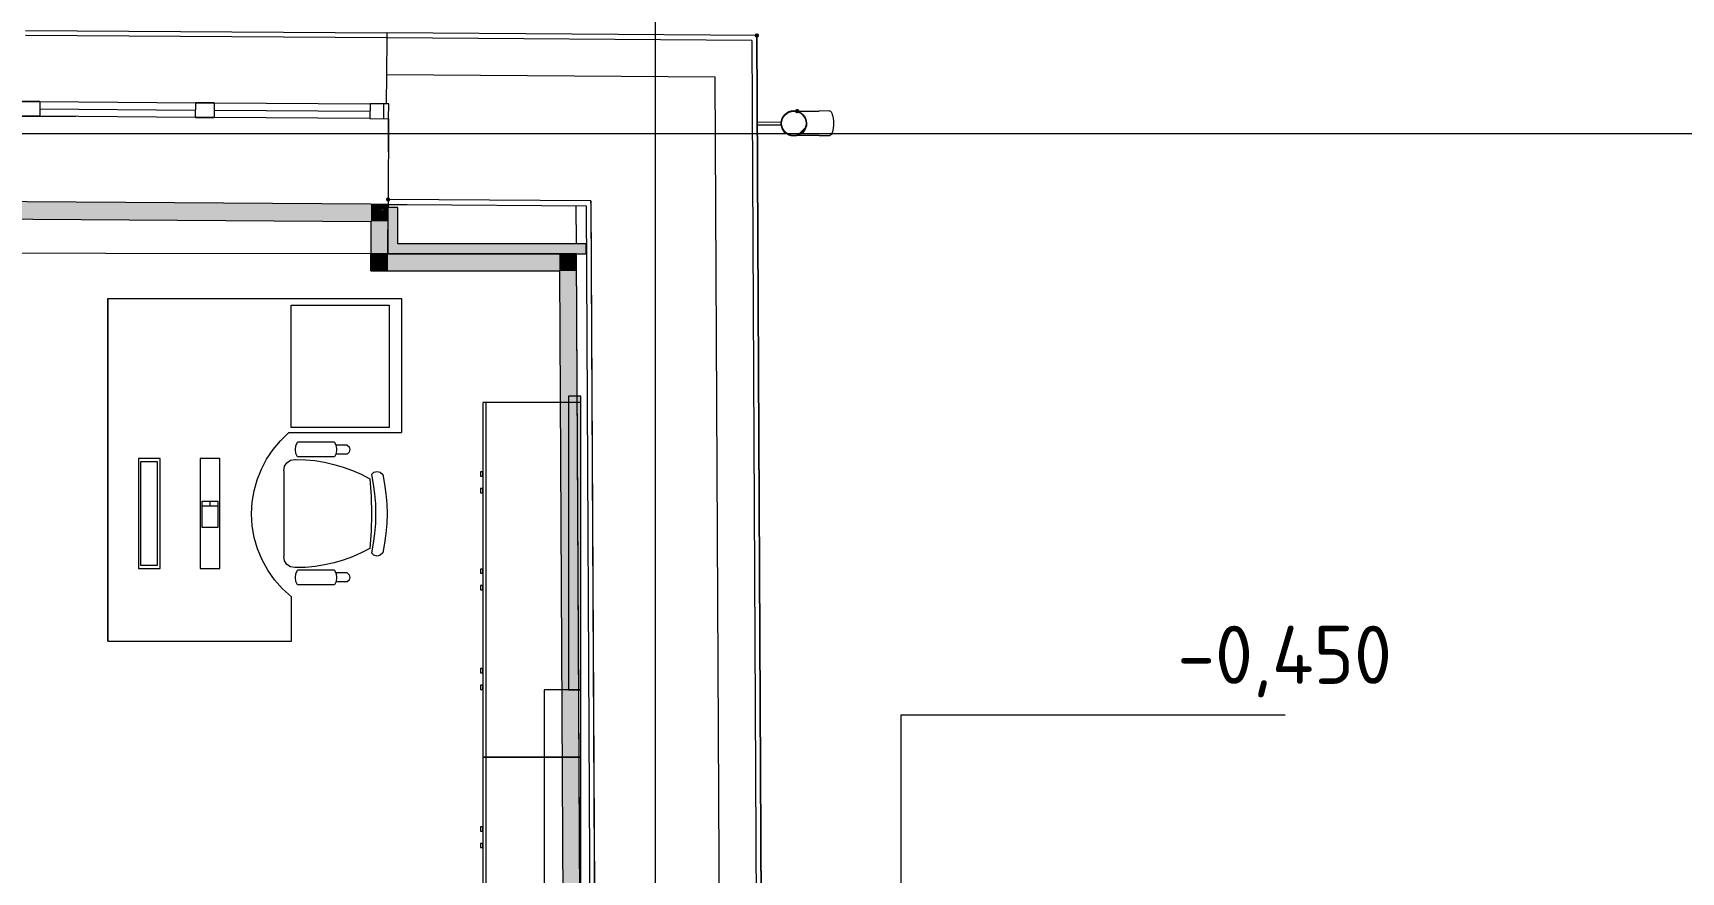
# Model space of a CAD drawing. Header units: millimetres. Extents: x -546 to 1681, y -650 to 1730.
# Drawn here: x 308.3 to 375.6, y 688.2 to 722.5 of the extents above; entities that cross this region are included whole.
import ezdxf

# ---------------------------------------------------------------- set-up
doc = ezdxf.new("R2010")
doc.units = ezdxf.units.MM

msp = doc.modelspace()

# ---------------------------------------------------------------- hatches: boundary and pattern name
h = msp.add_hatch(color=7)
h.dxf.hatch_style = 2
h.paths.add_polyline_path([(337.819, 722.284), (337.882, 722.31), (337.909, 722.374), (337.882, 722.437), (337.819, 722.464), (337.809, 722.464), (337.745, 722.437), (337.719, 722.374), (337.745, 722.31), (337.809, 722.284)])
h = msp.add_hatch(color=7)
h.dxf.hatch_style = 2
h.paths.add_polyline_path([(339.455, 719.374), (339.391, 719.347), (339.365, 719.284), (339.391, 719.22), (339.455, 719.194), (339.468, 719.194), (339.531, 719.22), (339.558, 719.284), (339.531, 719.347), (339.468, 719.374)])
at = {"true_color": 0xf1d696}
h = msp.add_hatch(color=41, dxfattribs=at)
h.dxf.hatch_style = 2
h.paths.add_polyline_path([(278.647, 715.772), (322.057, 715.481), (322.056, 714.781), (278.647, 715.072)])
h = msp.add_hatch(color=41, dxfattribs=at)
h.dxf.hatch_style = 2
h.paths.add_polyline_path([(322.057, 715.481), (322.757, 715.476), (322.056, 714.781)])
h = msp.add_hatch(color=41, dxfattribs=at)
h.dxf.hatch_style = 2
h.paths.add_polyline_path([(322.056, 714.781), (322.754, 715.472), (322.756, 714.776)])
h = msp.add_hatch(color=7)
h.dxf.hatch_style = 2
h.paths.add_polyline_path([(322.759, 715.766), (322.696, 715.739), (322.669, 715.676), (322.696, 715.612), (322.759, 715.586), (322.823, 715.612), (322.849, 715.676), (322.823, 715.739)])
h = msp.add_hatch(color=7)
h.dxf.hatch_style = 2
h.paths.add_polyline_path([(322.755, 715.353), (323.155, 715.353), (323.155, 713.859), (322.755, 713.859)])
h = msp.add_hatch(color=41, dxfattribs=at)
h.dxf.hatch_style = 2
h.paths.add_polyline_path([(322.056, 714.781), (322.756, 714.776), (322.755, 713.459), (322.055, 713.459)])
h = msp.add_hatch(color=41, dxfattribs=at)
h.dxf.hatch_style = 2
h.paths.add_polyline_path([(322.054, 712.759), (322.055, 713.459), (322.755, 713.459)])
h = msp.add_hatch(color=41, dxfattribs=at)
h.dxf.hatch_style = 2
h.paths.add_polyline_path([(322.755, 713.459), (322.754, 712.759), (322.054, 712.759)])
h = msp.add_hatch(color=41, dxfattribs=at)
h.dxf.hatch_style = 2
h.paths.add_polyline_path([(322.754, 712.759), (322.755, 713.459), (329.755, 713.459), (329.758, 712.759)])
h = msp.add_hatch(color=7)
h.dxf.hatch_style = 2
h.paths.add_polyline_path([(322.755, 713.859), (330.845, 713.859), (330.848, 713.459), (322.755, 713.459)])
h = msp.add_hatch(color=41, dxfattribs=at)
h.dxf.hatch_style = 2
h.paths.add_polyline_path([(330.455, 713.459), (329.758, 712.759), (329.755, 713.459)])
h = msp.add_hatch(color=41, dxfattribs=at)
h.dxf.hatch_style = 2
h.paths.add_polyline_path([(329.758, 712.759), (330.451, 713.455), (330.458, 712.759)])
h = msp.add_hatch(color=41, dxfattribs=at)
h.dxf.hatch_style = 2
h.paths.add_polyline_path([(329.758, 712.759), (330.458, 712.759), (330.727, 661.249), (330.027, 661.249)])
at = {"true_color": 0x999999}
h = msp.add_hatch(color=253, dxfattribs=at)
h.dxf.hatch_style = 2
h.paths.add_polyline_path([(330.631, 707.637), (330.631, 695.637), (330.131, 695.637), (330.131, 707.637)])

# ---------------------------------------------------------------- linework, layer by layer
at = {"color": 7, "lineweight": 0}
for points in [[(333.673, 197.821), (333.673, 730.152)], [(322.703, 722.277), (307.953, 722.376)], [(307.955, 722.576), (322.704, 722.477)], [(322.703, 722.277), (322.693, 720.777)], [(322.704, 722.477), (322.703, 722.277)], [(337.61, 722.176), (322.703, 722.277)], [(337.809, 722.375), (322.704, 722.477)], [(337.61, 722.176), (338.012, 643.205)], [(338.212, 643.206), (337.809, 722.375)], [(337.809, 722.374), (338.212, 643.215)], [(338.222, 643.215), (337.819, 722.374)], [(322.693, 720.777), (322.685, 719.577)], [(322.693, 720.777), (336.118, 720.686)], [(336.512, 643.198), (336.118, 720.686)], [(307.785, 719.677), (308.545, 719.672)], [(308.545, 719.672), (307.785, 719.677)], [(308.545, 719.672), (308.541, 719.072)], [(308.543, 719.372), (314.903, 719.329)], [(308.545, 719.672), (314.905, 719.629)], [(314.901, 719.029), (314.905, 719.629)], [(314.905, 719.629), (315.665, 719.624)], [(315.665, 719.624), (314.905, 719.629)], [(315.665, 719.624), (315.661, 719.024)], [(315.665, 719.624), (322.025, 719.581)], [(322.025, 719.581), (322.021, 718.981)], [(322.785, 719.576), (322.025, 719.581)], [(322.785, 719.576), (322.025, 719.581)], [(322.581, 718.977), (322.585, 719.577)], [(322.781, 718.976), (322.785, 719.576)], [(322.781, 718.976), (322.785, 719.576)], [(308.541, 719.072), (307.781, 719.077)], [(307.781, 719.077), (308.541, 719.072)], [(310.013, 719.062), (307.812, 719.062)], [(314.901, 719.029), (308.541, 719.072)], [(315.661, 719.024), (314.901, 719.029)], [(314.901, 719.029), (315.661, 719.024)], [(322.021, 718.981), (315.661, 719.024)], [(315.663, 719.324), (322.023, 719.281)], [(322.021, 718.981), (322.781, 718.976)], [(322.021, 718.981), (322.781, 718.976)], [(322.781, 718.976), (322.759, 715.676)], [(322.772, 717.626), (322.772, 718.976)], [(338.819, 718.831), (337.837, 718.826)], [(337.837, 718.726), (338.819, 718.731)], [(338.808, 718.781), (338.818, 718.889), (338.848, 718.986), (338.896, 719.075), (338.96, 719.151), (339.036, 719.215), (339.125, 719.263), (339.222, 719.293), (339.328, 719.304), (339.432, 719.293), (339.529, 719.263), (339.617, 719.216), (339.694, 719.152), (339.758, 719.076), (339.806, 718.988), (339.836, 718.891), (339.848, 718.786)], [(339.848, 718.786), (339.837, 718.679), (339.807, 718.582), (339.759, 718.493), (339.695, 718.416), (339.618, 718.353), (339.53, 718.305), (339.432, 718.274), (339.328, 718.264), (339.223, 718.274), (339.125, 718.304), (339.037, 718.352), (338.96, 718.415), (338.897, 718.492), (338.849, 718.579), (338.818, 718.677), (338.808, 718.781)], [(338.828, 718.781), (338.838, 718.885), (338.867, 718.978), (338.913, 719.063), (338.974, 719.137), (339.048, 719.198), (339.133, 719.245), (339.227, 719.274), (339.328, 719.284), (339.428, 719.274), (339.521, 719.245), (339.606, 719.199), (339.68, 719.138), (339.741, 719.064), (339.787, 718.98), (339.817, 718.886), (339.828, 718.786)], [(339.828, 718.786), (339.817, 718.683), (339.788, 718.589), (339.742, 718.504), (339.681, 718.43), (339.607, 718.369), (339.522, 718.323), (339.428, 718.294), (339.328, 718.284), (339.227, 718.294), (339.133, 718.323), (339.048, 718.369), (338.974, 718.429), (338.913, 718.503), (338.867, 718.587), (338.838, 718.681), (338.828, 718.781)], [(339.468, 719.284), (339.495, 719.285)], [(339.495, 719.285), (339.523, 719.285)], [(339.523, 719.285), (339.554, 719.285)], [(339.554, 719.285), (339.587, 719.285)], [(339.587, 719.285), (339.622, 719.285)], [(339.622, 719.285), (339.659, 719.285)], [(339.659, 719.285), (339.697, 719.286)], [(339.697, 719.286), (339.738, 719.286)], [(339.738, 719.286), (339.78, 719.286)], [(339.78, 719.286), (339.824, 719.286)], [(339.824, 719.286), (339.869, 719.287)], [(339.869, 719.287), (339.916, 719.287)], [(339.916, 719.287), (339.965, 719.287)], [(339.965, 719.287), (340.015, 719.287)], [(340.015, 719.287), (340.066, 719.287)], [(340.066, 719.287), (340.118, 719.288)], [(340.118, 719.288), (340.172, 719.288)], [(340.172, 719.288), (340.226, 719.288)], [(340.226, 719.288), (340.282, 719.289)], [(340.282, 719.289), (340.338, 719.289)], [(340.338, 719.289), (340.362, 719.289)], [(340.787, 719.291), (340.362, 719.289)], [(340.786, 719.291), (340.817, 719.281), (340.846, 719.252), (340.873, 719.206), (340.896, 719.145), (340.915, 719.071), (340.93, 718.986), (340.939, 718.892), (340.943, 718.791)], [(340.943, 718.791), (340.94, 718.691), (340.932, 718.597), (340.918, 718.512), (340.899, 718.438), (340.877, 718.377), (340.851, 718.33), (340.822, 718.301), (340.791, 718.291)], [(187.211, 718.372), (863.726, 718.372)], [(339.484, 718.285), (339.46, 718.284)], [(339.511, 718.285), (339.484, 718.285)], [(339.541, 718.285), (339.511, 718.285)], [(339.525, 718.338), (339.786, 718.598)], [(339.573, 718.285), (339.541, 718.285)], [(339.606, 718.285), (339.573, 718.285)], [(339.642, 718.285), (339.606, 718.285)], [(339.68, 718.286), (339.642, 718.285)], [(339.719, 718.286), (339.68, 718.286)], [(339.76, 718.286), (339.719, 718.286)], [(339.803, 718.286), (339.76, 718.286)], [(339.848, 718.286), (339.803, 718.286)], [(339.894, 718.287), (339.848, 718.286)], [(339.941, 718.287), (339.894, 718.287)], [(339.99, 718.287), (339.941, 718.287)], [(340.041, 718.287), (339.99, 718.287)], [(340.092, 718.288), (340.041, 718.287)], [(340.145, 718.288), (340.092, 718.288)], [(340.199, 718.288), (340.145, 718.288)], [(340.254, 718.288), (340.199, 718.288)], [(340.31, 718.289), (340.254, 718.288)], [(340.367, 718.289), (340.31, 718.289)], [(340.367, 718.289), (340.792, 718.291)], [(322.057, 715.481), (277.947, 715.777)], [(322.757, 715.476), (322.057, 715.481)], [(322.755, 713.459), (322.757, 715.476)], [(322.755, 715.353), (322.755, 713.459)], [(323.155, 715.353), (322.755, 715.353)], [(322.759, 715.676), (322.757, 715.476)], [(322.757, 715.476), (323.533, 715.471)], [(331.044, 715.62), (322.759, 715.676)], [(322.772, 715.353), (322.772, 715.476)], [(323.155, 713.859), (323.155, 715.353)], [(323.533, 715.471), (330.845, 715.422)], [(330.453, 713.859), (330.445, 715.424)], [(330.845, 715.422), (331.144, 656.535)], [(331.044, 715.62), (331.344, 656.536)], [(331.045, 715.42), (331.044, 715.62)], [(331.344, 656.536), (331.045, 715.42)], [(278.647, 715.072), (322.056, 714.781)], [(322.056, 714.781), (322.055, 713.459)], [(265.183, 713.542), (322.755, 713.462)], [(322.054, 712.759), (322.055, 713.459)], [(322.755, 713.459), (330.848, 713.459)], [(329.755, 713.459), (322.755, 713.459)], [(330.848, 713.859), (323.155, 713.859)], [(330.455, 713.459), (329.755, 713.459)], [(330.724, 660.549), (330.455, 713.459)], [(330.727, 661.249), (330.455, 713.459)], [(330.848, 713.459), (330.848, 713.859)], [(322.054, 712.759), (329.758, 712.759)], [(329.758, 712.759), (330.027, 661.249)], [(343.715, 694.62), (359.381, 694.62)], [(343.715, 684.459), (343.715, 694.62)]]:
    msp.add_lwpolyline(points, dxfattribs=at)
at = {"color": 253, "lineweight": 0, "true_color": 0x999999}
for points in [[(311.314, 697.628), (311.314, 711.628)], [(311.314, 711.628), (311.314, 697.628)], [(311.314, 711.628), (323.314, 711.628)], [(318.801, 706.364), (318.801, 711.364)], [(318.801, 711.364), (322.801, 711.364)], [(322.801, 711.364), (322.801, 706.364)], [(323.314, 711.628), (323.314, 706.149)], [(330.631, 707.387), (326.63, 707.387)], [(326.63, 707.387), (326.63, 692.887)], [(326.75, 707.387), (326.75, 692.887)], [(330.631, 707.637), (330.131, 707.637)], [(330.131, 707.637), (330.131, 695.637)], [(330.631, 695.637), (330.631, 707.637)], [(330.631, 692.887), (330.631, 707.387)], [(318.814, 699.437), (318.449, 699.767), (318.126, 700.133), (317.847, 700.529), (317.615, 700.953), (317.431, 701.4), (317.297, 701.866), (317.215, 702.347), (317.187, 702.839), (317.213, 703.312), (317.289, 703.776), (317.414, 704.226), (317.585, 704.659), (317.801, 705.072), (318.061, 705.46), (318.363, 705.82), (318.704, 706.149)], [(318.704, 706.149), (323.314, 706.149)], [(322.801, 706.364), (318.801, 706.364)], [(319.061, 705.159), (318.999, 705.304), (318.977, 705.46), (318.999, 705.616), (319.061, 705.761)], [(320.572, 705.761), (319.061, 705.761)], [(320.572, 705.761), (320.635, 705.616), (320.656, 705.46), (320.635, 705.304), (320.572, 705.159)], [(321.086, 705.273), (320.629, 705.273)], [(321.087, 705.641), (320.63, 705.641)], [(321.085, 705.641), (321.171, 705.566), (321.203, 705.457), (321.172, 705.348), (321.086, 705.273)], [(313.45, 705.09), (312.564, 705.09)], [(312.564, 705.09), (312.564, 700.6)], [(313.345, 704.961), (312.646, 704.961)], [(312.646, 704.961), (312.646, 700.736)], [(313.345, 700.736), (313.345, 704.961)], [(313.45, 700.6), (313.45, 705.09)], [(315.09, 705.09), (315.09, 700.6)], [(315.886, 705.09), (315.09, 705.09)], [(315.886, 700.6), (315.886, 705.09)], [(318.498, 704.596), (318.534, 704.779), (318.631, 704.923), (318.776, 705.02), (318.952, 705.056), (318.969, 705.056)], [(318.498, 704.596), (318.498, 701.094)], [(318.969, 705.056), (318.983, 705.056), (319.381, 705.043), (319.775, 705.005), (320.166, 704.943), (320.551, 704.855), (320.931, 704.744), (321.303, 704.609), (321.666, 704.45), (322.019, 704.268)], [(320.572, 705.159), (319.061, 705.159)], [(322.077, 704.443), (322.179, 704.533), (322.31, 704.566), (322.441, 704.533), (322.542, 704.443)], [(326.63, 704.547), (326.528, 704.547)], [(326.528, 704.547), (326.528, 704.374)], [(326.63, 704.374), (326.63, 704.547)], [(322.019, 704.268), (322.063, 703.553), (322.077, 702.838), (322.063, 702.13), (322.02, 701.423)], [(322.077, 704.443), (322.154, 704.046), (322.208, 703.645), (322.241, 703.242), (322.251, 702.838), (322.241, 702.433), (322.208, 702.03), (322.154, 701.63), (322.077, 701.233)], [(322.542, 704.443), (322.619, 704.046), (322.673, 703.645), (322.706, 703.242), (322.716, 702.838), (322.706, 702.433), (322.673, 702.03), (322.619, 701.63), (322.542, 701.233)], [(326.528, 704.374), (326.63, 704.374)], [(326.63, 703.871), (326.528, 703.871)], [(326.528, 703.871), (326.528, 703.697)], [(326.63, 703.697), (326.63, 703.871)], [(315.172, 702.27), (315.172, 703.352)], [(315.172, 703.352), (315.806, 703.352)], [(315.489, 703.15), (315.489, 703.352)], [(315.806, 703.352), (315.806, 702.27)], [(326.528, 703.697), (326.63, 703.697)], [(315.806, 703.15), (315.172, 703.15)], [(315.806, 702.27), (315.172, 702.27)], [(322.02, 701.423), (321.667, 701.241), (321.304, 701.081), (320.932, 700.946), (320.552, 700.834), (320.167, 700.747), (319.776, 700.684), (319.381, 700.647), (318.983, 700.634), (318.969, 700.634)], [(322.542, 701.233), (322.441, 701.142), (322.31, 701.11), (322.179, 701.142), (322.077, 701.233)], [(312.564, 700.6), (313.45, 700.6)], [(312.646, 700.736), (313.345, 700.736)], [(315.09, 700.6), (315.886, 700.6)], [(318.969, 700.634), (318.952, 700.634), (318.776, 700.669), (318.631, 700.767), (318.534, 700.911), (318.498, 701.088)], [(319.061, 699.929), (318.999, 700.074), (318.977, 700.23), (318.999, 700.386), (319.061, 700.531)], [(320.572, 700.531), (319.061, 700.531)], [(320.572, 700.531), (320.635, 700.386), (320.656, 700.23), (320.635, 700.074), (320.572, 699.929)], [(326.63, 700.579), (326.528, 700.579)], [(326.528, 700.579), (326.528, 700.405)], [(326.63, 700.405), (326.63, 700.579)], [(320.572, 699.929), (319.061, 699.929)], [(321.086, 700.417), (320.629, 700.417)], [(321.087, 700.049), (320.63, 700.049)], [(321.086, 700.417), (321.172, 700.342), (321.204, 700.233), (321.173, 700.124), (321.087, 700.049)], [(326.528, 700.405), (326.63, 700.405)], [(326.63, 699.902), (326.528, 699.902)], [(326.528, 699.902), (326.528, 699.728)], [(326.63, 699.728), (326.63, 699.902)], [(318.814, 697.628), (318.814, 699.437)], [(326.528, 699.728), (326.63, 699.728)], [(311.314, 697.628), (318.814, 697.628)], [(311.314, 697.628), (318.814, 697.628)], [(326.63, 696.508), (326.528, 696.508)], [(326.528, 696.508), (326.528, 696.335)], [(326.63, 696.335), (326.63, 696.508)], [(326.528, 696.335), (326.63, 696.335)], [(326.63, 695.832), (326.528, 695.832)], [(326.528, 695.832), (326.528, 695.658)], [(326.63, 695.658), (326.63, 695.832)], [(326.528, 695.658), (326.63, 695.658)], [(329.131, 695.637), (329.131, 675.637)], [(330.631, 695.637), (329.131, 695.637)], [(330.131, 695.637), (330.631, 695.637)], [(330.631, 675.637), (330.631, 695.637)], [(330.631, 692.887), (326.63, 692.887)], [(326.63, 692.887), (326.63, 678.387)], [(326.63, 692.887), (330.631, 692.887)], [(326.75, 692.887), (326.75, 678.387)], [(330.631, 678.387), (330.631, 692.887)], [(326.63, 690.047), (326.528, 690.047)], [(326.528, 690.047), (326.528, 689.874)], [(326.528, 689.874), (326.63, 689.874)], [(326.63, 689.874), (326.63, 690.047)], [(326.63, 689.371), (326.528, 689.371)], [(326.528, 689.371), (326.528, 689.197)], [(326.528, 689.197), (326.63, 689.197)], [(326.63, 689.197), (326.63, 689.371)]]:
    msp.add_lwpolyline(points, dxfattribs=at)

# ---------------------------------------------------------------- texts
at = {"color": 7, "insert": (354.98, 698.262), "char_height": 2.37449, "attachment_point": 1}
msp.add_mtext('{\\fGOSTCommon|b0|i0|c0;-0,450}', dxfattribs=at)

doc.saveas('drawing.dxf')
